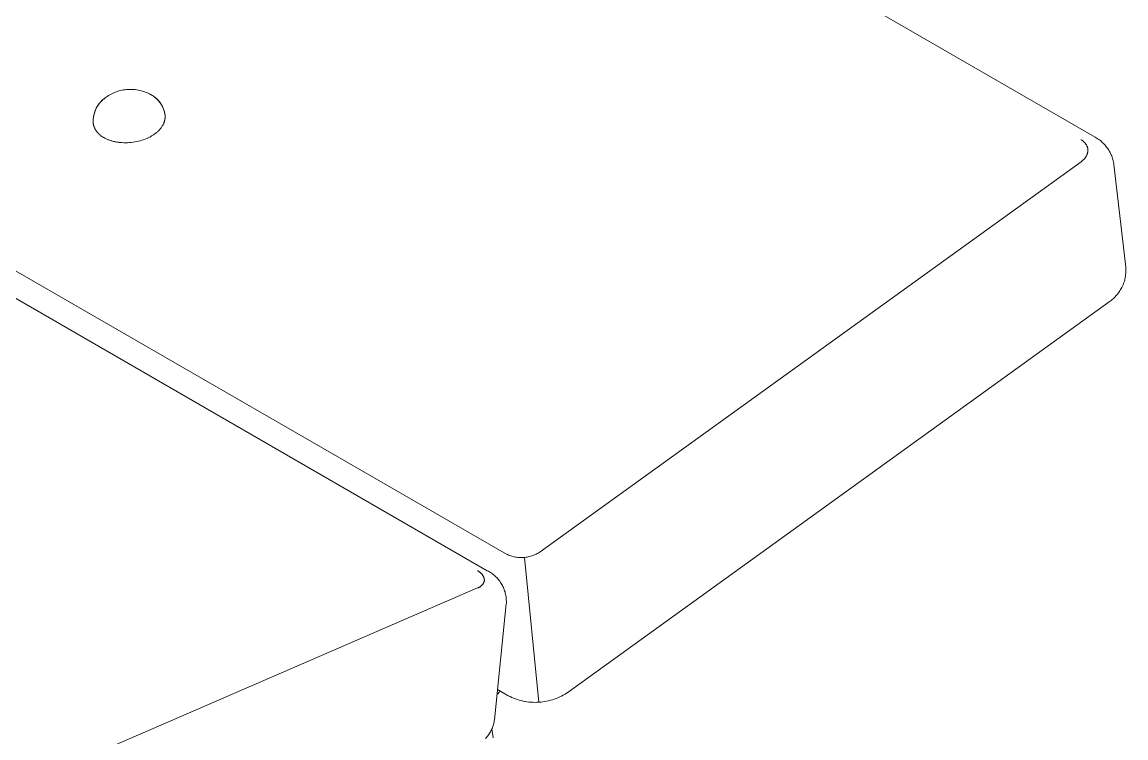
# Model space of a CAD drawing. Header units: millimetres. Extents: x -67 to 4862, y -244 to 3199.
# Drawn here: x 4588.7 to 4775.3, y 924.3 to 1045.3 of the extents above; entities that cross this region are included whole.
import ezdxf

# ---------------------------------------------------------------- set-up
doc = ezdxf.new("R2010")
doc.units = ezdxf.units.MM
doc.layers.add('ZANO_R', color=7, linetype='Continuous', lineweight=0)

msp = doc.modelspace()

# ---------------------------------------------------------------- linework, layer by layer
at = {"layer": 'ZANO_R'}
for p, q in [((4770.06, 1025.86), (4084, 1421.95)), ((3984.51, 1351.46), (4670.58, 955.36)), ((4667.36, 952.56), (3981.3, 1348.66)), ((4604.23, 1033.33), (4604.46, 1033.43)), ((4604.23, 1033.33), (4604.46, 1033.43)), ((4604.46, 1033.43), (4604.7, 1033.52)), ((4604.46, 1033.43), (4604.7, 1033.52)), ((4604.7, 1033.52), (4604.93, 1033.6)), ((4604.7, 1033.52), (4604.93, 1033.6)), ((4604.93, 1033.6), (4605.17, 1033.67)), ((4604.93, 1033.6), (4605.17, 1033.67)), ((4605.17, 1033.67), (4605.41, 1033.73)), ((4605.17, 1033.67), (4605.41, 1033.73)), ((4605.41, 1033.73), (4605.65, 1033.78)), ((4605.41, 1033.73), (4605.65, 1033.78)), ((4605.65, 1033.78), (4605.9, 1033.83)), ((4605.65, 1033.78), (4605.9, 1033.83)), ((4605.9, 1033.83), (4606.14, 1033.86)), ((4605.9, 1033.83), (4606.14, 1033.86)), ((4606.14, 1033.86), (4606.39, 1033.89)), ((4606.14, 1033.86), (4606.39, 1033.89)), ((4606.39, 1033.89), (4606.64, 1033.91)), ((4606.39, 1033.89), (4606.64, 1033.91)), ((4606.64, 1033.91), (4606.89, 1033.92)), ((4606.64, 1033.91), (4606.89, 1033.92)), ((4606.89, 1033.92), (4607.14, 1033.92)), ((4606.89, 1033.92), (4607.14, 1033.92)), ((4607.14, 1033.92), (4607.38, 1033.92)), ((4607.14, 1033.92), (4607.38, 1033.92)), ((4607.38, 1033.92), (4607.63, 1033.9)), ((4607.38, 1033.92), (4607.63, 1033.9)), ((4607.63, 1033.9), (4607.88, 1033.88)), ((4607.63, 1033.9), (4607.88, 1033.88)), ((4607.88, 1033.88), (4608.13, 1033.85)), ((4607.88, 1033.88), (4608.13, 1033.85)), ((4608.13, 1033.85), (4608.37, 1033.81)), ((4608.13, 1033.85), (4608.37, 1033.81)), ((4608.37, 1033.81), (4608.62, 1033.76)), ((4608.37, 1033.81), (4608.62, 1033.76)), ((4608.62, 1033.76), (4608.86, 1033.7)), ((4608.62, 1033.76), (4608.86, 1033.7)), ((4608.86, 1033.7), (4609.1, 1033.63)), ((4608.86, 1033.7), (4609.1, 1033.63)), ((4609.1, 1033.63), (4609.33, 1033.56)), ((4609.1, 1033.63), (4609.33, 1033.56)), ((4609.33, 1033.56), (4609.57, 1033.47)), ((4609.33, 1033.56), (4609.57, 1033.47)), ((4609.57, 1033.47), (4609.8, 1033.38)), ((4609.57, 1033.47), (4609.8, 1033.38)), ((4601.71, 1031.44), (4601.81, 1031.57)), ((4601.72, 1031.46), (4601.83, 1031.59)), ((4601.81, 1031.57), (4601.92, 1031.7)), ((4601.83, 1031.59), (4601.93, 1031.72)), ((4601.92, 1031.7), (4602.03, 1031.83)), ((4601.93, 1031.72), (4602.05, 1031.85)), ((4602.03, 1031.83), (4602.15, 1031.96)), ((4602.05, 1031.85), (4602.16, 1031.97)), ((4602.15, 1031.96), (4602.27, 1032.07)), ((4602.16, 1031.97), (4602.28, 1032.08)), ((4602.27, 1032.07), (4602.4, 1032.19)), ((4602.28, 1032.08), (4602.4, 1032.2)), ((4602.4, 1032.2), (4602.53, 1032.31)), ((4602.4, 1032.19), (4602.53, 1032.3)), ((4602.53, 1032.31), (4602.66, 1032.41)), ((4602.53, 1032.3), (4602.66, 1032.41)), ((4602.66, 1032.41), (4602.8, 1032.51)), ((4602.66, 1032.41), (4602.8, 1032.51)), ((4602.8, 1032.51), (4602.94, 1032.6)), ((4602.8, 1032.51), (4602.94, 1032.6)), ((4602.94, 1032.6), (4603.14, 1032.74)), ((4602.94, 1032.6), (4603.14, 1032.74)), ((4603.14, 1032.74), (4603.35, 1032.88)), ((4603.14, 1032.74), (4603.35, 1032.88)), ((4603.35, 1032.88), (4603.56, 1033)), ((4603.35, 1032.88), (4603.56, 1033)), ((4603.56, 1033), (4603.78, 1033.12)), ((4603.56, 1033), (4603.78, 1033.12)), ((4603.78, 1033.12), (4604.01, 1033.23)), ((4603.78, 1033.12), (4604.01, 1033.23)), ((4604.01, 1033.23), (4604.23, 1033.33)), ((4604.01, 1033.23), (4604.23, 1033.33)), ((4609.8, 1033.38), (4610.03, 1033.28)), ((4609.8, 1033.38), (4610.03, 1033.28)), ((4610.03, 1033.28), (4610.25, 1033.18)), ((4610.03, 1033.28), (4610.25, 1033.18)), ((4610.25, 1033.18), (4610.47, 1033.06)), ((4610.25, 1033.18), (4610.47, 1033.06)), ((4610.47, 1033.06), (4610.61, 1032.98)), ((4610.47, 1033.06), (4610.61, 1032.99)), ((4610.61, 1032.99), (4610.75, 1032.9)), ((4610.61, 1032.98), (4610.75, 1032.9)), ((4610.75, 1032.9), (4610.89, 1032.81)), ((4610.75, 1032.9), (4610.88, 1032.82)), ((4610.88, 1032.82), (4611.01, 1032.73)), ((4610.89, 1032.81), (4611.02, 1032.72)), ((4611.01, 1032.73), (4611.14, 1032.63)), ((4611.02, 1032.72), (4611.15, 1032.62)), ((4611.14, 1032.63), (4611.26, 1032.53)), ((4611.15, 1032.62), (4611.28, 1032.52)), ((4611.26, 1032.53), (4611.39, 1032.43)), ((4611.28, 1032.52), (4611.4, 1032.41)), ((4611.39, 1032.43), (4611.5, 1032.32)), ((4611.4, 1032.41), (4611.52, 1032.3)), ((4611.5, 1032.32), (4611.62, 1032.2)), ((4611.52, 1032.3), (4611.63, 1032.19)), ((4611.62, 1032.2), (4611.73, 1032.09)), ((4611.63, 1032.19), (4611.74, 1032.07)), ((4611.73, 1032.09), (4611.83, 1031.97)), ((4611.74, 1032.07), (4611.85, 1031.95)), ((4611.83, 1031.97), (4611.93, 1031.85)), ((4611.85, 1031.95), (4611.95, 1031.82)), ((4611.93, 1031.85), (4612.03, 1031.72)), ((4611.95, 1031.82), (4612.05, 1031.69)), ((4612.03, 1031.72), (4612.12, 1031.59)), ((4612.05, 1031.69), (4612.14, 1031.56)), ((4612.12, 1031.59), (4612.21, 1031.46)), ((4612.14, 1031.56), (4612.23, 1031.43)), ((4600.87, 1029.59), (4600.91, 1029.76)), ((4600.88, 1029.65), (4600.92, 1029.82)), ((4600.91, 1029.76), (4600.96, 1029.92)), ((4600.92, 1029.82), (4600.97, 1029.98)), ((4600.96, 1029.92), (4601.01, 1030.09)), ((4600.97, 1029.98), (4601.02, 1030.14)), ((4601.01, 1030.09), (4601.06, 1030.25)), ((4601.02, 1030.14), (4601.08, 1030.29)), ((4601.06, 1030.25), (4601.13, 1030.4)), ((4601.08, 1030.29), (4601.14, 1030.45)), ((4601.13, 1030.4), (4601.19, 1030.56)), ((4601.14, 1030.45), (4601.21, 1030.6)), ((4601.19, 1030.56), (4601.27, 1030.71)), ((4601.21, 1030.6), (4601.28, 1030.75)), ((4601.27, 1030.71), (4601.34, 1030.86)), ((4601.28, 1030.75), (4601.36, 1030.9)), ((4601.34, 1030.86), (4601.43, 1031.01)), ((4601.36, 1030.9), (4601.45, 1031.04)), ((4601.43, 1031.01), (4601.52, 1031.16)), ((4601.45, 1031.04), (4601.53, 1031.19)), ((4601.52, 1031.16), (4601.61, 1031.3)), ((4601.53, 1031.19), (4601.63, 1031.33)), ((4601.61, 1031.3), (4601.71, 1031.44)), ((4601.63, 1031.33), (4601.72, 1031.46)), ((4612.21, 1031.46), (4612.29, 1031.32)), ((4612.23, 1031.43), (4612.31, 1031.29)), ((4612.29, 1031.32), (4612.37, 1031.18)), ((4612.31, 1031.29), (4612.39, 1031.15)), ((4612.37, 1031.18), (4612.45, 1031.04)), ((4612.39, 1031.15), (4612.47, 1031)), ((4612.45, 1031.04), (4612.52, 1030.9)), ((4612.47, 1031), (4612.53, 1030.86)), ((4612.52, 1030.9), (4612.58, 1030.75)), ((4612.53, 1030.86), (4612.6, 1030.71)), ((4612.58, 1030.75), (4612.64, 1030.6)), ((4612.6, 1030.71), (4612.66, 1030.56)), ((4612.64, 1030.6), (4612.69, 1030.45)), ((4612.66, 1030.56), (4612.71, 1030.4)), ((4612.69, 1030.45), (4612.74, 1030.3)), ((4612.71, 1030.4), (4612.76, 1030.25)), ((4612.74, 1030.3), (4612.79, 1030.15)), ((4612.76, 1030.25), (4612.8, 1030.09)), ((4612.79, 1030.15), (4612.83, 1030)), ((4612.8, 1030.09), (4612.84, 1029.93)), ((4612.83, 1030), (4612.86, 1029.84)), ((4612.84, 1029.93), (4612.87, 1029.78)), ((4612.86, 1029.84), (4612.89, 1029.68)), ((4612.87, 1029.78), (4612.9, 1029.62)), ((4600.76, 1028.75), (4600.77, 1028.92)), ((4600.76, 1028.66), (4600.77, 1028.83)), ((4600.76, 1028.58), (4600.76, 1028.75)), ((4600.76, 1028.49), (4600.76, 1028.66)), ((4600.76, 1028.41), (4600.76, 1028.58)), ((4600.76, 1028.32), (4600.76, 1028.49)), ((4600.76, 1028.24), (4600.76, 1028.41)), ((4600.77, 1028.16), (4600.76, 1028.32)), ((4600.77, 1028.92), (4600.79, 1029.09)), ((4600.77, 1028.83), (4600.78, 1028.99)), ((4600.77, 1028.16), (4600.78, 1028.11)), ((4600.78, 1028.99), (4600.8, 1029.16)), ((4600.78, 1028.11), (4600.79, 1028.07)), ((4600.79, 1029.09), (4600.81, 1029.26)), ((4600.79, 1028.07), (4600.79, 1028.02)), ((4600.79, 1028.02), (4600.8, 1027.97)), ((4600.8, 1029.16), (4600.82, 1029.32)), ((4600.8, 1027.97), (4600.81, 1027.93)), ((4600.81, 1029.26), (4600.84, 1029.43)), ((4600.81, 1027.93), (4600.82, 1027.88)), ((4600.82, 1029.32), (4600.85, 1029.49)), ((4600.82, 1027.88), (4600.83, 1027.84)), ((4600.83, 1027.84), (4600.84, 1027.79)), ((4600.84, 1029.43), (4600.87, 1029.59)), ((4600.85, 1029.49), (4600.88, 1029.65)), ((4612.44, 1027.75), (4612.5, 1027.85)), ((4612.5, 1027.85), (4612.56, 1027.96)), ((4612.56, 1027.96), (4612.62, 1028.06)), ((4612.62, 1028.06), (4612.64, 1028.12)), ((4612.64, 1028.12), (4612.67, 1028.17)), ((4612.67, 1028.17), (4612.69, 1028.22)), ((4612.69, 1028.22), (4612.71, 1028.28)), ((4612.71, 1028.28), (4612.73, 1028.33)), ((4612.73, 1028.33), (4612.75, 1028.39)), ((4612.75, 1028.39), (4612.77, 1028.44)), ((4612.77, 1028.44), (4612.79, 1028.5)), ((4612.79, 1028.5), (4612.81, 1028.55)), ((4612.81, 1028.55), (4612.82, 1028.61)), ((4612.82, 1028.61), (4612.83, 1028.67)), ((4612.83, 1028.67), (4612.85, 1028.72)), ((4612.85, 1028.72), (4612.86, 1028.78)), ((4612.86, 1028.78), (4612.87, 1028.83)), ((4612.87, 1028.83), (4612.88, 1028.89)), ((4612.88, 1028.89), (4612.89, 1028.95)), ((4612.89, 1028.95), (4612.9, 1029)), ((4612.9, 1029.56), (4612.9, 1029.62)), ((4612.91, 1029.5), (4612.9, 1029.56)), ((4612.9, 1029.06), (4612.91, 1029.11)), ((4612.9, 1029), (4612.9, 1029.06)), ((4612.91, 1029.45), (4612.91, 1029.5)), ((4612.91, 1029.39), (4612.91, 1029.45)), ((4612.91, 1029.34), (4612.91, 1029.39)), ((4612.91, 1029.28), (4612.91, 1029.34)), ((4612.91, 1029.23), (4612.91, 1029.28)), ((4612.91, 1029.17), (4612.91, 1029.23)), ((4612.91, 1029.11), (4612.91, 1029.17)), ((4600.84, 1027.79), (4600.86, 1027.75)), ((4600.86, 1027.75), (4600.87, 1027.7)), ((4600.87, 1027.7), (4600.88, 1027.66)), ((4600.88, 1027.66), (4600.9, 1027.61)), ((4600.9, 1027.61), (4600.93, 1027.53)), ((4600.93, 1027.53), (4600.97, 1027.44)), ((4600.97, 1027.44), (4601.01, 1027.35)), ((4601.01, 1027.35), (4601.05, 1027.27)), ((4601.05, 1027.27), (4601.09, 1027.19)), ((4601.09, 1027.19), (4601.14, 1027.1)), ((4601.14, 1027.1), (4601.19, 1027.02)), ((4601.19, 1027.02), (4601.24, 1026.94)), ((4601.24, 1026.94), (4601.3, 1026.87)), ((4601.3, 1026.87), (4601.35, 1026.79)), ((4601.35, 1026.79), (4601.41, 1026.71)), ((4601.41, 1026.71), (4601.48, 1026.64)), ((4601.48, 1026.64), (4601.54, 1026.57)), ((4601.54, 1026.57), (4601.61, 1026.5)), ((4601.61, 1026.5), (4601.68, 1026.43)), ((4601.68, 1026.43), (4601.75, 1026.36)), ((4601.75, 1026.36), (4601.82, 1026.29)), ((4601.82, 1026.29), (4601.9, 1026.23)), ((4601.9, 1026.23), (4601.98, 1026.17)), ((4601.98, 1026.17), (4602.05, 1026.1)), ((4602.05, 1026.1), (4602.13, 1026.04)), ((4602.13, 1026.04), (4602.22, 1025.99)), ((4602.22, 1025.99), (4602.3, 1025.93)), ((4610.42, 1025.93), (4610.53, 1025.99)), ((4610.53, 1025.99), (4610.64, 1026.06)), ((4610.64, 1026.06), (4610.75, 1026.12)), ((4610.75, 1026.12), (4610.85, 1026.19)), ((4610.85, 1026.19), (4610.96, 1026.26)), ((4610.96, 1026.26), (4611.06, 1026.33)), ((4611.06, 1026.33), (4611.15, 1026.39)), ((4611.15, 1026.39), (4611.25, 1026.47)), ((4611.25, 1026.47), (4611.35, 1026.55)), ((4611.35, 1026.55), (4611.45, 1026.63)), ((4611.45, 1026.63), (4611.55, 1026.71)), ((4611.55, 1026.71), (4611.64, 1026.8)), ((4611.64, 1026.8), (4611.74, 1026.88)), ((4611.74, 1026.88), (4611.83, 1026.97)), ((4611.83, 1026.97), (4611.91, 1027.06)), ((4611.91, 1027.06), (4612, 1027.15)), ((4612, 1027.15), (4612.08, 1027.25)), ((4612.08, 1027.25), (4612.16, 1027.34)), ((4612.16, 1027.34), (4612.24, 1027.44)), ((4612.24, 1027.44), (4612.31, 1027.54)), ((4612.31, 1027.54), (4612.38, 1027.64)), ((4612.38, 1027.64), (4612.44, 1027.75)), ((4602.3, 1025.93), (4602.38, 1025.88)), ((4602.38, 1025.88), (4602.47, 1025.82)), ((4602.47, 1025.82), (4602.55, 1025.77)), ((4602.55, 1025.77), (4602.65, 1025.72)), ((4602.65, 1025.72), (4602.75, 1025.66)), ((4602.75, 1025.66), (4602.85, 1025.61)), ((4602.85, 1025.61), (4602.96, 1025.56)), ((4602.96, 1025.56), (4603.07, 1025.51)), ((4603.07, 1025.51), (4603.18, 1025.46)), ((4603.18, 1025.46), (4603.29, 1025.42)), ((4603.29, 1025.42), (4603.41, 1025.37)), ((4603.41, 1025.37), (4603.53, 1025.33)), ((4603.53, 1025.33), (4603.65, 1025.29)), ((4603.65, 1025.29), (4603.78, 1025.25)), ((4603.78, 1025.25), (4603.91, 1025.21)), ((4603.91, 1025.21), (4604.04, 1025.17)), ((4604.04, 1025.17), (4604.17, 1025.14)), ((4604.17, 1025.14), (4604.31, 1025.1)), ((4604.31, 1025.1), (4604.44, 1025.07)), ((4604.44, 1025.07), (4604.58, 1025.05)), ((4604.58, 1025.05), (4604.73, 1025.02)), ((4604.73, 1025.02), (4604.87, 1025)), ((4604.87, 1025), (4605.01, 1024.98)), ((4605.01, 1024.98), (4605.16, 1024.96)), ((4605.16, 1024.96), (4605.31, 1024.94)), ((4605.31, 1024.94), (4605.61, 1024.92)), ((4605.61, 1024.92), (4605.92, 1024.9)), ((4605.92, 1024.9), (4606.23, 1024.9)), ((4606.23, 1024.9), (4606.55, 1024.91)), ((4606.55, 1024.91), (4606.86, 1024.92)), ((4606.86, 1024.92), (4607.17, 1024.95)), ((4607.17, 1024.95), (4607.49, 1024.99)), ((4607.49, 1024.99), (4607.8, 1025.04)), ((4607.8, 1025.04), (4608.11, 1025.1)), ((4608.11, 1025.1), (4608.41, 1025.17)), ((4608.41, 1025.17), (4608.7, 1025.24)), ((4608.7, 1025.24), (4608.99, 1025.33)), ((4608.99, 1025.33), (4609.27, 1025.42)), ((4609.27, 1025.42), (4609.54, 1025.52)), ((4609.54, 1025.52), (4609.81, 1025.63)), ((4609.81, 1025.63), (4609.93, 1025.69)), ((4609.93, 1025.69), (4610.06, 1025.75)), ((4610.06, 1025.75), (4610.18, 1025.81)), ((4610.18, 1025.81), (4610.3, 1025.87)), ((4610.3, 1025.87), (4610.42, 1025.93)), ((4767.67, 1025.42), (4767.74, 1025.39)), ((4767.74, 1025.39), (4767.8, 1025.35)), ((4767.8, 1025.35), (4767.87, 1025.31)), ((4767.87, 1025.31), (4767.93, 1025.27)), ((4767.93, 1025.27), (4767.99, 1025.22)), ((4767.99, 1025.22), (4768.05, 1025.18)), ((4768.05, 1025.18), (4768.11, 1025.13)), ((4768.11, 1025.13), (4768.17, 1025.08)), ((4768.17, 1025.08), (4768.23, 1025.03)), ((4768.23, 1025.03), (4768.28, 1024.97)), ((4768.28, 1024.97), (4768.33, 1024.92)), ((4768.33, 1024.92), (4768.38, 1024.86)), ((4768.38, 1024.86), (4768.43, 1024.8)), ((4768.43, 1024.8), (4768.47, 1024.74)), ((4768.47, 1024.74), (4768.52, 1024.67)), ((4768.52, 1024.67), (4768.56, 1024.61)), ((4768.56, 1024.61), (4768.6, 1024.54)), ((4768.6, 1024.54), (4768.63, 1024.48)), ((4768.63, 1024.48), (4768.67, 1024.41)), ((4768.67, 1024.41), (4768.7, 1024.34)), ((4768.7, 1024.34), (4768.73, 1024.27)), ((4768.73, 1024.27), (4768.76, 1024.2)), ((4768.76, 1024.2), (4768.78, 1024.13)), ((4768.78, 1024.13), (4768.8, 1024.05)), ((4770.06, 1025.86), (4770.25, 1025.75)), ((4770.25, 1025.75), (4770.43, 1025.63)), ((4770.43, 1025.63), (4770.61, 1025.51)), ((4770.61, 1025.51), (4770.79, 1025.39)), ((4770.79, 1025.39), (4770.96, 1025.26)), ((4770.96, 1025.26), (4771.13, 1025.12)), ((4771.13, 1025.12), (4771.29, 1024.97)), ((4771.29, 1024.97), (4771.45, 1024.83)), ((4771.45, 1024.83), (4771.6, 1024.67)), ((4771.6, 1024.67), (4771.75, 1024.51)), ((4771.75, 1024.51), (4771.89, 1024.35)), ((4771.89, 1024.35), (4772.02, 1024.18)), ((4772.02, 1024.18), (4772.15, 1024)), ((4768.26, 1022.17), (4768.31, 1022.23)), ((4768.31, 1022.23), (4768.36, 1022.3)), ((4768.36, 1022.3), (4768.41, 1022.36)), ((4768.41, 1022.36), (4768.46, 1022.43)), ((4768.46, 1022.43), (4768.5, 1022.5)), ((4768.5, 1022.5), (4768.54, 1022.57)), ((4768.54, 1022.57), (4768.58, 1022.64)), ((4768.58, 1022.64), (4768.62, 1022.72)), ((4768.62, 1022.72), (4768.65, 1022.79)), ((4768.65, 1022.79), (4768.69, 1022.87)), ((4768.69, 1022.87), (4768.71, 1022.94)), ((4768.71, 1022.94), (4768.74, 1023.02)), ((4768.74, 1023.02), (4768.76, 1023.1)), ((4768.76, 1023.1), (4768.79, 1023.18)), ((4768.79, 1023.18), (4768.8, 1023.26)), ((4768.8, 1024.05), (4768.82, 1023.98)), ((4768.8, 1023.26), (4768.82, 1023.34)), ((4768.82, 1023.98), (4768.84, 1023.9)), ((4768.82, 1023.34), (4768.83, 1023.42)), ((4768.83, 1023.42), (4768.84, 1023.5)), ((4768.84, 1023.9), (4768.86, 1023.83)), ((4768.84, 1023.5), (4768.85, 1023.58)), ((4768.85, 1023.58), (4768.86, 1023.67)), ((4768.86, 1023.75), (4768.86, 1023.83)), ((4768.86, 1023.67), (4768.86, 1023.75)), ((4772.15, 1024), (4772.28, 1023.82)), ((4772.28, 1023.82), (4772.39, 1023.64)), ((4772.39, 1023.64), (4772.5, 1023.45)), ((4772.5, 1023.45), (4772.61, 1023.26)), ((4772.61, 1023.26), (4772.7, 1023.07)), ((4772.7, 1023.07), (4772.79, 1022.87)), ((4772.79, 1022.87), (4772.88, 1022.67)), ((4772.88, 1022.67), (4772.95, 1022.47)), ((4772.95, 1022.47), (4773.02, 1022.26)), ((4773.02, 1022.26), (4773.08, 1022.05)), ((4676.31, 955.76), (4767.69, 1021.7)), ((4767.69, 1021.7), (4767.76, 1021.74)), ((4767.76, 1021.74), (4767.83, 1021.79)), ((4767.83, 1021.79), (4767.9, 1021.84)), ((4767.9, 1021.84), (4767.96, 1021.89)), ((4767.96, 1021.89), (4768.02, 1021.94)), ((4768.02, 1021.94), (4768.08, 1021.99)), ((4768.08, 1021.99), (4768.14, 1022.05)), ((4768.14, 1022.05), (4768.2, 1022.11)), ((4768.2, 1022.11), (4768.26, 1022.17)), ((4773.08, 1022.05), (4773.14, 1021.84)), ((4773.14, 1021.84), (4773.18, 1021.63)), ((4773.18, 1021.63), (4773.22, 1021.42)), ((4773.22, 1021.42), (4773.26, 1021.2)), ((4773.26, 1021.2), (4775.25, 1003.89)), ((4775.25, 1003.89), (4775.27, 1003.67)), ((4775.27, 1003.67), (4775.28, 1003.45)), ((4775.12, 1001.91), (4775.07, 1001.7)), ((4775.17, 1002.13), (4775.12, 1001.91)), ((4775.2, 1002.35), (4775.17, 1002.13)), ((4775.23, 1002.57), (4775.2, 1002.35)), ((4775.26, 1002.79), (4775.23, 1002.57)), ((4775.27, 1003.01), (4775.26, 1002.79)), ((4775.28, 1003.23), (4775.27, 1003.01)), ((4775.28, 1003.45), (4775.28, 1003.23)), ((4774.27, 999.88), (4774.15, 999.7)), ((4774.39, 1000.07), (4774.27, 999.88)), ((4774.5, 1000.26), (4774.39, 1000.07)), ((4774.6, 1000.46), (4774.5, 1000.26)), ((4774.7, 1000.66), (4774.6, 1000.46)), ((4774.79, 1000.86), (4774.7, 1000.66)), ((4774.87, 1001.06), (4774.79, 1000.86)), ((4774.94, 1001.27), (4774.87, 1001.06)), ((4775.01, 1001.48), (4774.94, 1001.27)), ((4775.07, 1001.7), (4775.01, 1001.48)), ((4772.43, 998), (4681.05, 932.05)), ((4772.61, 998.12), (4772.43, 998)), ((4772.79, 998.25), (4772.61, 998.12)), ((4772.96, 998.39), (4772.79, 998.25)), ((4773.13, 998.54), (4772.96, 998.39)), ((4773.29, 998.69), (4773.13, 998.54)), ((4773.45, 998.84), (4773.29, 998.69)), ((4773.6, 999), (4773.45, 998.84)), ((4773.75, 999.17), (4773.6, 999)), ((4773.89, 999.34), (4773.75, 999.17)), ((4774.02, 999.52), (4773.89, 999.34)), ((4774.15, 999.7), (4774.02, 999.52)), ((4670.58, 955.36), (4670.76, 955.27)), ((4670.76, 955.27), (4670.94, 955.19)), ((4670.94, 955.19), (4671.13, 955.12)), ((4671.13, 955.12), (4671.32, 955.06)), ((4674.87, 955.06), (4675.06, 955.12)), ((4675.06, 955.12), (4675.25, 955.19)), ((4675.25, 955.19), (4675.44, 955.27)), ((4675.44, 955.27), (4675.62, 955.36)), ((4675.62, 955.36), (4675.8, 955.45)), ((4675.8, 955.45), (4675.97, 955.54)), ((4675.97, 955.54), (4676.14, 955.65)), ((4676.14, 955.65), (4676.31, 955.76)), ((4671.32, 955.06), (4671.51, 955)), ((4671.51, 955), (4671.71, 954.95)), ((4671.71, 954.95), (4671.9, 954.9)), ((4671.9, 954.9), (4672.1, 954.86)), ((4672.1, 954.86), (4672.3, 954.83)), ((4672.3, 954.83), (4672.5, 954.81)), ((4672.5, 954.81), (4672.7, 954.79)), ((4672.7, 954.79), (4672.9, 954.78)), ((4672.9, 954.78), (4673.1, 954.77)), ((4673.1, 954.77), (4673.3, 954.78)), ((4673.3, 954.78), (4673.5, 954.79)), ((4673.5, 954.79), (4673.7, 954.81)), ((4676.06, 930.32), (4673.63, 954.8)), ((4673.7, 954.81), (4673.9, 954.83)), ((4673.9, 954.83), (4674.1, 954.86)), ((4674.1, 954.86), (4674.29, 954.9)), ((4674.29, 954.9), (4674.49, 954.95)), ((4674.49, 954.95), (4674.68, 955)), ((4674.68, 955), (4674.87, 955.06)), ((4665.68, 952.54), (4665.74, 952.52)), ((4665.74, 952.52), (4665.8, 952.49)), ((4665.8, 952.49), (4665.86, 952.46)), ((4665.86, 952.46), (4665.92, 952.43)), ((4665.92, 952.43), (4665.97, 952.39)), ((4665.97, 952.39), (4666.03, 952.36)), ((4666.03, 952.36), (4666.08, 952.32)), ((4666.08, 952.32), (4666.13, 952.28)), ((4666.13, 952.28), (4666.18, 952.24)), ((4666.18, 952.24), (4666.23, 952.2)), ((4666.23, 952.2), (4666.28, 952.16)), ((4666.28, 952.16), (4666.33, 952.11)), ((4666.33, 952.11), (4666.37, 952.06)), ((4666.37, 952.06), (4666.42, 952.01)), ((4666.42, 952.01), (4666.46, 951.96)), ((4666.46, 951.96), (4666.5, 951.91)), ((4666.5, 951.91), (4666.54, 951.86)), ((4666.54, 951.86), (4666.57, 951.81)), ((4666.57, 951.81), (4666.61, 951.75)), ((4666.61, 951.75), (4666.64, 951.69)), ((4666.64, 951.69), (4666.67, 951.64)), ((4666.67, 951.64), (4666.7, 951.58)), ((4666.7, 951.58), (4666.73, 951.52)), ((4666.73, 951.52), (4666.75, 951.46)), ((4666.75, 951.46), (4666.77, 951.4)), ((4666.77, 951.4), (4666.79, 951.33)), ((4667.36, 952.56), (4667.54, 952.47)), ((4667.54, 952.47), (4667.71, 952.37)), ((4667.71, 952.37), (4667.88, 952.27)), ((4667.88, 952.27), (4668.05, 952.16)), ((4668.05, 952.16), (4668.21, 952.04)), ((4668.21, 952.04), (4668.37, 951.92)), ((4668.37, 951.92), (4668.53, 951.79)), ((4668.53, 951.79), (4668.68, 951.66)), ((4668.68, 951.66), (4668.82, 951.52)), ((4668.82, 951.52), (4668.97, 951.38)), ((4668.97, 951.38), (4669.1, 951.23)), ((4574.33, 910.07), (4665.7, 949.64)), ((4665.7, 949.64), (4665.76, 949.66)), ((4665.76, 949.66), (4665.82, 949.68)), ((4665.82, 949.68), (4665.87, 949.7)), ((4665.87, 949.7), (4665.93, 949.73)), ((4665.93, 949.73), (4665.98, 949.75)), ((4665.98, 949.75), (4666.03, 949.78)), ((4666.03, 949.78), (4666.09, 949.81)), ((4666.09, 949.81), (4666.14, 949.84)), ((4666.14, 949.84), (4666.19, 949.88)), ((4666.19, 949.88), (4666.23, 949.91)), ((4666.23, 949.91), (4666.28, 949.95)), ((4666.28, 949.95), (4666.33, 949.99)), ((4666.33, 949.99), (4666.37, 950.03)), ((4666.37, 950.03), (4666.41, 950.07)), ((4666.41, 950.07), (4666.46, 950.11)), ((4666.46, 950.11), (4666.5, 950.15)), ((4666.5, 950.15), (4666.53, 950.2)), ((4666.53, 950.2), (4666.57, 950.25)), ((4666.57, 950.25), (4666.61, 950.29)), ((4666.61, 950.29), (4666.64, 950.34)), ((4666.64, 950.34), (4666.67, 950.39)), ((4666.67, 950.39), (4666.7, 950.44)), ((4666.7, 950.44), (4666.73, 950.5)), ((4666.73, 950.5), (4666.76, 950.55)), ((4666.76, 950.55), (4666.78, 950.6)), ((4666.78, 950.6), (4666.8, 950.66)), ((4666.79, 951.33), (4666.81, 951.27)), ((4666.8, 950.66), (4666.82, 950.71)), ((4666.81, 951.27), (4666.83, 951.21)), ((4666.82, 950.71), (4666.84, 950.77)), ((4666.83, 951.21), (4666.84, 951.14)), ((4666.84, 951.14), (4666.85, 951.08)), ((4666.84, 950.77), (4666.86, 950.83)), ((4666.85, 951.08), (4666.86, 951.02)), ((4666.86, 951.02), (4666.87, 950.95)), ((4666.86, 950.83), (4666.88, 950.89)), ((4666.87, 950.95), (4666.87, 950.89)), ((4669.1, 951.23), (4669.23, 951.08)), ((4669.23, 951.08), (4669.36, 950.92)), ((4669.36, 950.92), (4669.48, 950.76)), ((4669.48, 950.76), (4669.59, 950.59)), ((4669.59, 950.59), (4669.7, 950.42)), ((4669.7, 950.42), (4669.8, 950.25)), ((4669.8, 950.25), (4669.9, 950.08)), ((4669.9, 950.08), (4669.99, 949.9)), ((4669.99, 949.9), (4670.08, 949.72)), ((4670.08, 949.72), (4670.15, 949.53)), ((4670.15, 949.53), (4670.23, 949.34)), ((4670.23, 949.34), (4670.29, 949.15)), ((4670.29, 949.15), (4670.35, 948.96)), ((4670.35, 948.96), (4670.4, 948.77)), ((4670.4, 948.77), (4670.45, 948.57)), ((4670.45, 948.57), (4670.49, 948.38)), ((4670.49, 948.38), (4670.52, 948.18)), ((4670.52, 948.18), (4670.54, 947.98)), ((4670.54, 947.98), (4670.56, 947.78)), ((4670.56, 947.78), (4670.57, 947.58)), ((4670.57, 946.98), (4668.57, 927.36)), ((4670.57, 947.58), (4670.58, 947.38)), ((4670.58, 947.18), (4670.57, 946.98)), ((4670.58, 947.38), (4670.58, 947.18)), ((4669.18, 931.8), (4669, 931.6)), ((4670.9, 931.43), (4669.09, 932.47)), ((4669.34, 932.02), (4669.18, 931.8)), ((4669.51, 932.23), (4669.34, 932.02)), ((4671.2, 931.28), (4670.9, 931.43)), ((4671.5, 931.14), (4671.2, 931.28)), ((4671.81, 931.01), (4671.5, 931.14)), ((4672.12, 930.89), (4671.81, 931.01)), ((4672.44, 930.78), (4672.12, 930.89)), ((4678.67, 930.84), (4678.36, 930.74)), ((4678.99, 930.96), (4678.67, 930.84)), ((4679.3, 931.09), (4678.99, 930.96)), ((4679.6, 931.22), (4679.3, 931.09)), ((4679.9, 931.37), (4679.6, 931.22)), ((4680.2, 931.52), (4679.9, 931.37)), ((4680.49, 931.69), (4680.2, 931.52)), ((4680.77, 931.87), (4680.49, 931.69)), ((4681.05, 932.05), (4680.77, 931.87)), ((4672.76, 930.68), (4672.44, 930.78)), ((4673.08, 930.6), (4672.76, 930.68)), ((4673.4, 930.52), (4673.08, 930.6)), ((4673.73, 930.46), (4673.4, 930.52)), ((4674.06, 930.4), (4673.73, 930.46)), ((4674.39, 930.36), (4674.06, 930.4)), ((4674.73, 930.33), (4674.39, 930.36)), ((4675.06, 930.31), (4674.73, 930.33)), ((4675.39, 930.3), (4675.06, 930.31)), ((4675.73, 930.31), (4675.39, 930.3)), ((4676.06, 930.32), (4675.73, 930.31)), ((4676.39, 930.35), (4676.06, 930.32)), ((4676.73, 930.38), (4676.39, 930.35)), ((4677.06, 930.43), (4676.73, 930.38)), ((4677.39, 930.49), (4677.06, 930.43)), ((4677.71, 930.56), (4677.39, 930.49)), ((4678.04, 930.65), (4677.71, 930.56)), ((4678.36, 930.74), (4678.04, 930.65)), ((4668.54, 927.16), (4668.5, 926.97)), ((4668.57, 927.36), (4668.54, 927.16)), ((4667.89, 925.31), (4667.79, 925.14)), ((4667.98, 925.49), (4667.89, 925.31)), ((4668.07, 925.66), (4667.98, 925.49)), ((4668.15, 925.84), (4668.07, 925.66)), ((4668.23, 926.02), (4668.15, 925.84)), ((4668.15, 925.8), (4668.33, 924.29)), ((4668.3, 926.21), (4668.23, 926.02)), ((4668.36, 926.4), (4668.3, 926.21)), ((4668.41, 926.59), (4668.36, 926.4)), ((4668.46, 926.78), (4668.41, 926.59)), ((4668.5, 926.97), (4668.46, 926.78)), ((4667.21, 924.35), (4667.08, 924.2)), ((4667.34, 924.5), (4667.21, 924.35)), ((4667.46, 924.65), (4667.34, 924.5)), ((4667.58, 924.81), (4667.46, 924.65)), ((4667.69, 924.98), (4667.58, 924.81)), ((4667.79, 925.14), (4667.69, 924.98))]:
    msp.add_line(p, q, dxfattribs=at)

doc.saveas('drawing.dxf')
